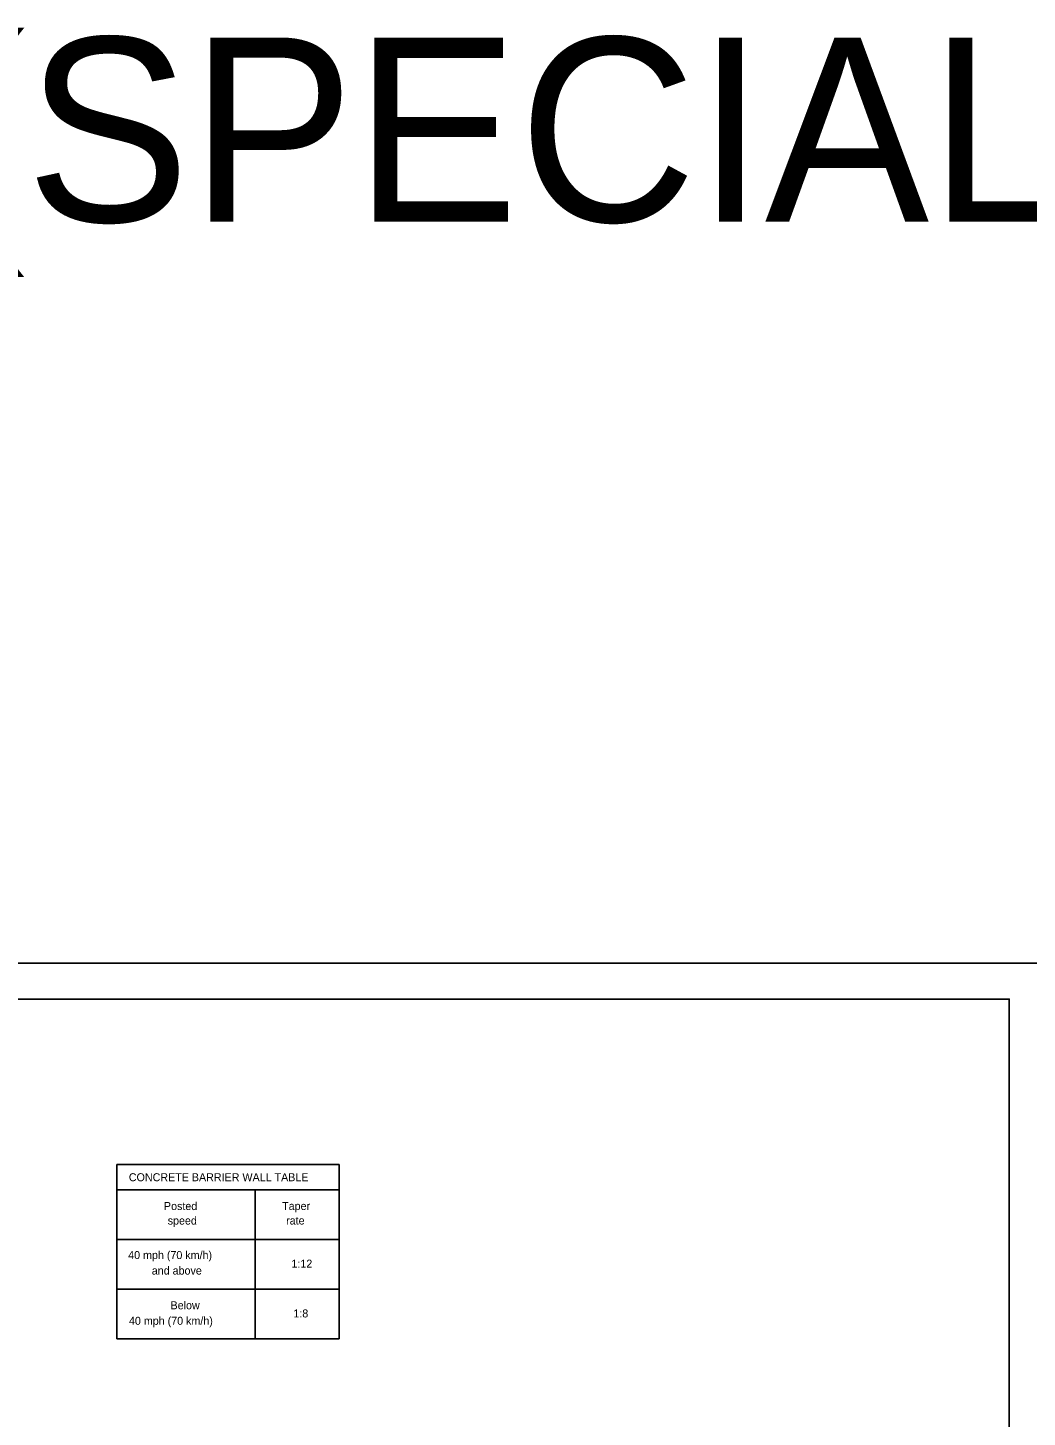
# Model space of a CAD drawing. Extents: x 52832 to 54215, y 64481 to 66497.
# Drawn here: x 53230.1 to 53507.1, y 64931.7 to 65317 of the extents above; entities that cross this region are included whole.
import ezdxf

# ---------------------------------------------------------------- set-up
doc = ezdxf.new("R2010")
doc.units = 0
for name, color, linetype in [('Level 48', 7, 'Continuous'), ('Sheets_50 Reference Boundary', 7, 'Continuous'), ('Sheets_General Details', 7, 'Continuous'), ('Sheets_Printer Plotting Border', 7, 'Continuous')]:
    doc.layers.add(name, color=color, linetype=linetype)

msp = doc.modelspace()

# ---------------------------------------------------------------- linework, layer by layer
at = {"layer": 'Level 48'}
msp.add_lwpolyline([(52832.14, 65057.61), (53512.14, 65057.61), (53512.14, 64617.61), (52832.14, 64617.61)], close=True, dxfattribs=at)
at = {"layer": 'Sheets_50 Reference Boundary'}
msp.add_lwpolyline([(52872.14, 65047.61), (53502.14, 65047.61), (53502.14, 64647.61), (52872.14, 64647.61)], close=True, dxfattribs=at)
at = {"layer": 'Sheets_General Details'}
for p, q in [((53512.14, 65057.61), (52832.14, 65057.61)), ((53254.74, 64953.4), (53254.74, 65001.77)), ((53254.74, 65001.77), (53316.38, 65001.77)), ((53316.38, 65001.77), (53316.38, 64953.4)), ((53254.74, 64994.76), (53316.38, 64994.76)), ((53293.08, 64953.4), (53293.08, 64994.76)), ((53254.74, 64980.97), (53316.38, 64980.97)), ((53254.74, 64967.19), (53316.38, 64967.19)), ((53254.74, 64953.4), (53316.38, 64953.4))]:
    msp.add_line(p, q, dxfattribs=at)
msp.add_lwpolyline([(52872.14, 65047.61), (53502.14, 65047.61), (53502.14, 64627.61), (52872.14, 64627.61)], close=True, dxfattribs=at)
at = {"layer": 'Sheets_Printer Plotting Border'}
msp.add_lwpolyline([(52832.14, 64617.61), (53512.14, 64617.61), (53512.14, 65057.61), (52832.14, 65057.61)], close=True, dxfattribs=at)

# ---------------------------------------------------------------- texts
at = {"layer": 'Sheets_General Details'}
for s, height, p in [('701321 (SPECIAL) W/SIDE ROAD', 51.0637, (52959.92, 65263.21)), ('CONCRETE BARRIER WALL TABLE', 2.2197, (53258.07, 64997.1)), ('Posted', 2.22, (53267.8, 64989.11)), ('Taper', 2.22, (53300.58, 64989.12)), ('speed', 2.22, (53268.85, 64985.08)), ('rate', 2.22, (53301.68, 64985.1)), ('40 mph (70 km/h)', 2.2197, (53257.89, 64975.52)), ('1:12', 2.22, (53303.15, 64973.13)), ('and above', 2.22, (53264.44, 64971.22)), ('Below', 2.22, (53269.64, 64961.59)), ('40 mph (70 km/h)', 2.2197, (53258.11, 64957.29)), ('1:8', 2.22, (53303.69, 64959.33))]:
    msp.add_text(s, height=height, dxfattribs=at).set_placement(p)

doc.saveas('drawing.dxf')
